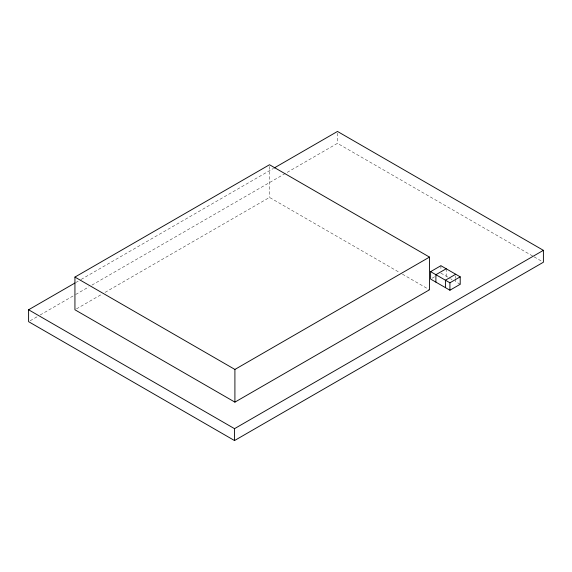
<?xml version="1.0" encoding="UTF-8"?>
<svg xmlns="http://www.w3.org/2000/svg" width="572" height="572" viewBox="0 0 572 572"><rect width="100%" height="100%" fill="white"/><g stroke="black" fill="none" stroke-linecap="round" stroke-linejoin="round"><path stroke-width="0.43" stroke-dasharray="2.86 2.15" d="M75.704 282.582L80.337 279.908M81.11 279.458L273.387 168.454M30.144 320.778L37.094 316.759M40.183 314.979L74.932 294.916M75.704 294.473L88.832 286.894M91.92 285.106L337.48 143.336L533.376 256.435M76.476 308.887L101.959 294.172M105.048 292.392L269.519 197.433L399.356 272.386M432.082 278.228L435.02 276.526M534.148 256.878L542.628 261.776M440.905 273.13L449.857 278.299M450.593 278.728L452.059 279.572M460.21 284.277L455.72 281.689L455.72 279.207M402.445 274.174L429.493 289.789M455.72 275.904L455.72 278.385M446.196 268.761L446.196 276.19M440.905 265.701L440.905 270.656M337.48 133.147L337.48 143.336M269.519 166.502L269.519 197.433"/><path stroke-width="0.86" d="M74.932 277.084L269.519 164.736L429.493 257.1L429.493 289.789L234.906 402.137L74.932 309.774L74.932 277.084L234.906 369.441L429.493 257.1M274.16 168.004L337.48 131.446L543.4 250.336L543.4 262.226L234.52 440.554L28.6 321.664L28.6 309.774L74.932 283.026M430.609 271.65L440.905 265.701L460.21 276.848L460.21 284.277L449.914 290.226L430.609 279.079L430.609 271.65L449.914 282.79L460.21 276.848M446.196 268.761L435.9 274.703L435.9 282.132M455.72 274.253L445.424 280.201L445.424 287.63M28.6 309.774L234.52 428.664L543.4 250.336M449.914 282.79L449.914 290.226M234.906 369.441L234.906 402.137M234.52 428.664L234.52 440.554"/></g></svg>
